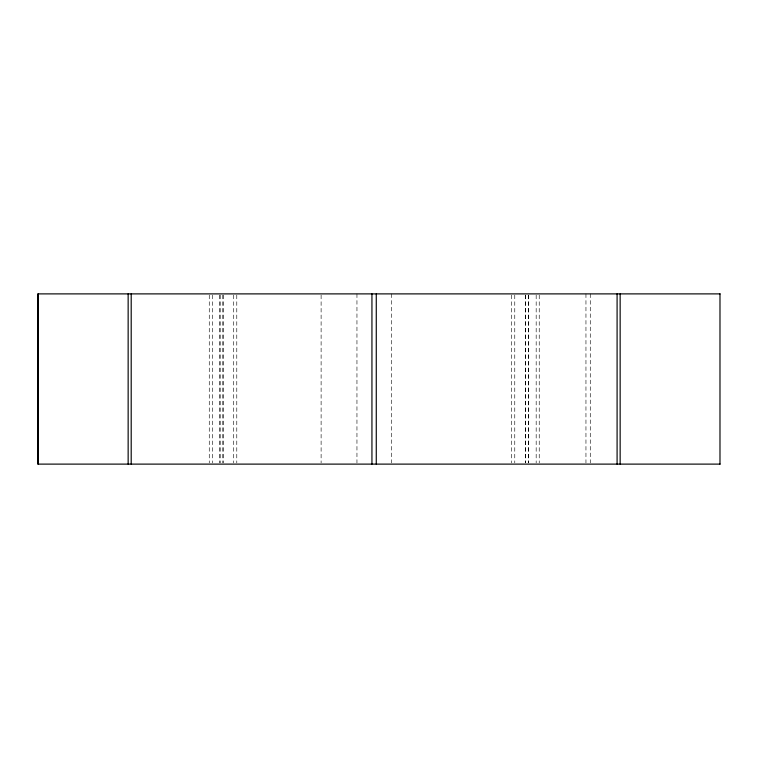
<?xml version="1.0" encoding="UTF-8"?>
<svg xmlns="http://www.w3.org/2000/svg" width="758" height="758" viewBox="0 0 758 758"><rect width="100%" height="100%" fill="white"/><g stroke="black" fill="none" stroke-linecap="round" stroke-linejoin="round"><path stroke-width="0.57" stroke-dasharray="3.79 2.84" d="M590.274 293.886L590.274 462.93M585.953 293.886L585.953 462.93M539.232 295.07L539.232 462.93M536.171 295.07L536.171 462.93M528.629 295.07L528.629 462.93M528.43 295.07L528.43 462.93M525.569 295.07L525.569 462.93M525.37 295.07L525.37 462.93M514.767 295.07L514.767 462.93M511.716 295.07L511.716 462.93M391.545 293.886L391.545 462.93M356.952 293.886L356.952 462.93M321.108 295.07L321.108 462.93M236.78 295.07L236.78 462.93M233.72 295.07L233.72 462.93M223.127 295.07L223.127 462.93M222.928 295.07L222.928 462.93M220.066 295.07L220.066 462.93M219.867 295.07L219.867 462.93M212.325 295.07L212.325 462.93M209.265 295.07L209.265 462.93"/><path stroke-width="1.14" d="M720.1 293.886L37.9 293.886L37.9 464.114L720.1 464.114M719.986 293.886L719.986 464.114M620.148 293.886L620.148 464.114M617.088 293.886L617.088 464.114M376.271 293.886L376.271 464.114M371.941 293.886L371.941 464.114M131.2 293.886L131.2 464.114M128.149 293.886L128.149 464.114M38.08 293.886L38.08 464.114"/></g></svg>
